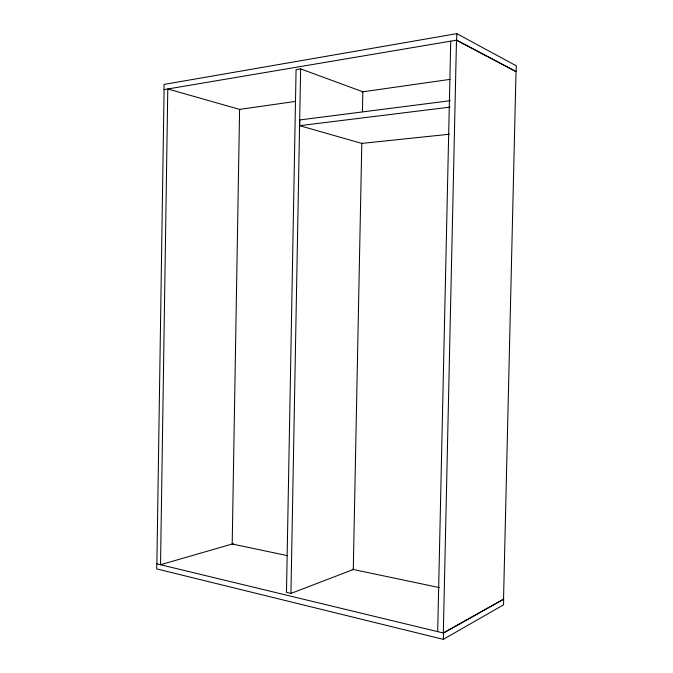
<?xml version="1.0" encoding="UTF-8"?>
<svg xmlns="http://www.w3.org/2000/svg" width="673" height="673" viewBox="0 0 673 673"><rect width="100%" height="100%" fill="white"/><g stroke="black" fill="none" stroke-linecap="round" stroke-linejoin="round"><path stroke-width="1.01" d="M156.876 563.856L164.086 89.602M290.938 593.443L300.629 68.898L296.078 69.656L286.479 592.383L290.938 593.443L353.275 569.535L361.796 143.223M449.413 134.23L361.788 143.408L299.67 125.674L299.779 119.945L450.279 100.698M362.427 111.718L362.823 91.772L300.629 68.898M437.694 631.636L450.725 41.154M443.339 639.35L443.482 633.032L503.682 599.214L503.547 604.842L443.339 639.35L156.7 568.904L156.775 563.831L443.482 633.032M456.647 40.153L456.79 33.65L164.069 84.428L163.985 89.618L456.647 40.153L516.166 71.582L516.3 65.803L456.79 33.65M233.363 543.675L160.519 564.731L167.787 88.979L239.756 109.438M295.598 101.404L239.596 109.388L232.193 544.011L287.581 555.671M361.973 91.932L450.119 79.355M299.67 125.674L450.136 107.1M352.198 569.265L439.385 587.605M456.487 40.187L443.322 632.99L503.539 599.18L516.014 71.607L456.487 40.187"/></g></svg>
